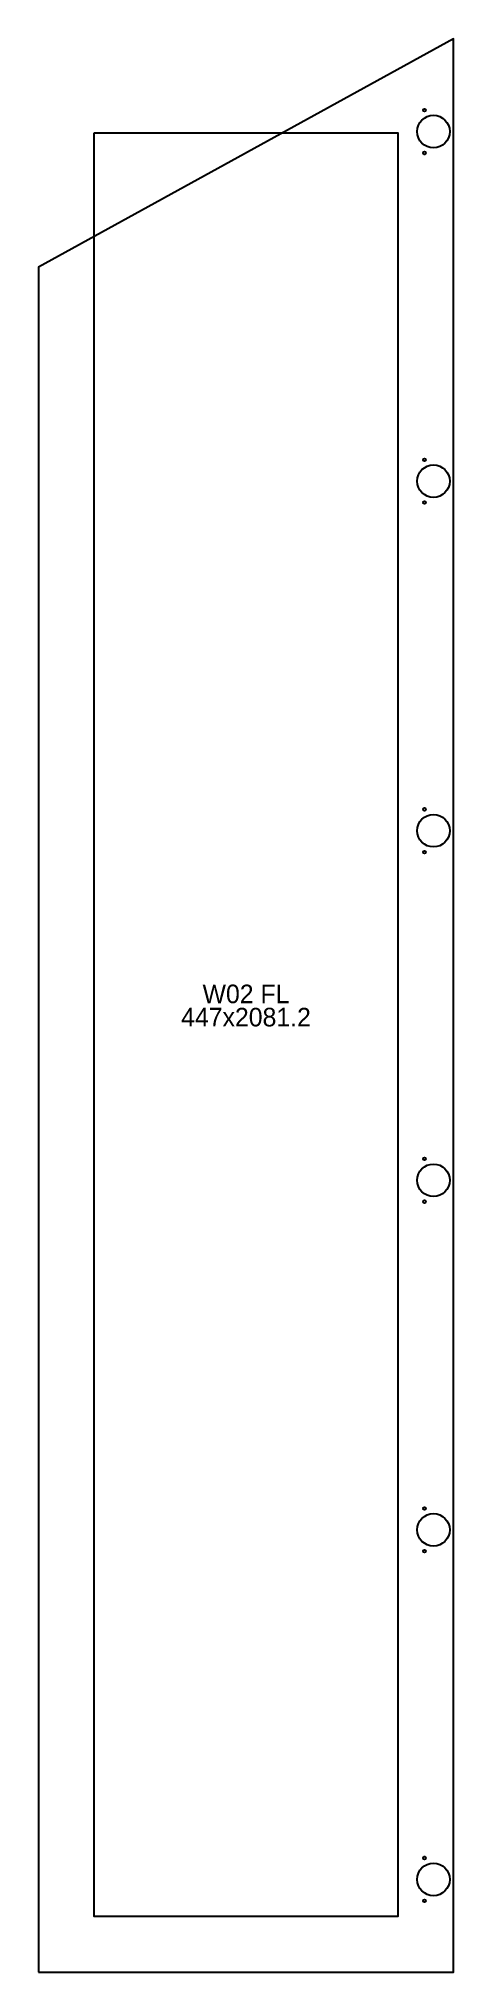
# Model space of a CAD drawing. Extents: x 0 to 447, y 0 to 2081.
import ezdxf
from ezdxf.enums import TextEntityAlignment as Align

# ---------------------------------------------------------------- set-up
doc = ezdxf.new("R2010")
doc.units = 0
for name, color, linetype in [('FRONT_HINGES_35MM', 3, 'CONTINUOUS'), ('FRONT_HINGES_3MM', 30, 'CONTINUOUS'), ('OUTLINE', 7, 'CONTINUOUS'), ('SHAKER_PANEL_POCKET', 41, 'CONTINUOUS'), ('UNIT_NUMBER', 94, 'CONTINUOUS')]:
    doc.layers.add(name, color=color, linetype=linetype)

msp = doc.modelspace()

# ---------------------------------------------------------------- linework, layer by layer
at = {"layer": 'FRONT_HINGES_35MM'}
for centre in [(425.5, 1981.175), (425.5, 1604.94), (425.5, 1228.705), (425.5, 852.47), (425.5, 476.235), (425.5, 100)]:
    msp.add_circle(centre, 17.5, dxfattribs=at)
at = {"layer": 'FRONT_HINGES_3MM'}
for centre in [(416, 2004.175), (416, 1958.175), (416, 1627.94), (416, 1581.94), (416, 1251.705), (416, 1205.705), (416, 875.47), (416, 829.47), (416, 499.235), (416, 453.235), (416, 123), (416, 77)]:
    msp.add_circle(centre, 1.5, dxfattribs=at)
at = {"layer": 'OUTLINE'}
msp.add_lwpolyline([(0, 0), (447, 0), (447, 2081.175), (0, 1835.325)], close=True, dxfattribs=at)
at = {"layer": 'SHAKER_PANEL_POCKET'}
msp.add_lwpolyline([(60, 1979.6987), (387, 1979.6987), (387, 60), (60, 60)], close=True, dxfattribs=at)

# ---------------------------------------------------------------- texts
at = {"layer": 'UNIT_NUMBER'}
for s, p in [('W02 FL', (223.5, 1053.0875)), ('447x2081.2', (223.5, 1028.0875))]:
    msp.add_text(s, height=20, dxfattribs=at).set_placement(p, align=Align.MIDDLE_CENTER)

doc.saveas('drawing.dxf')
